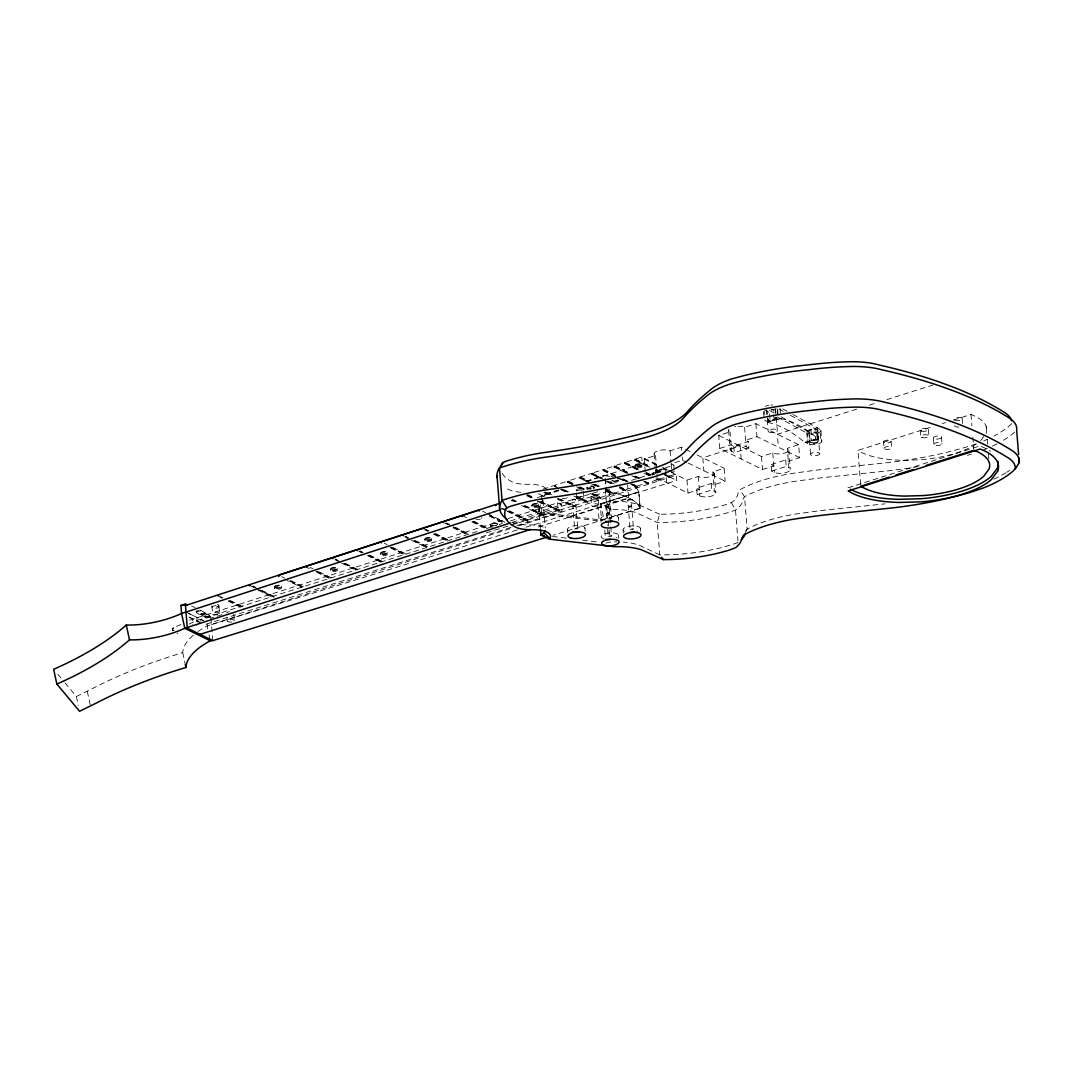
<?xml version="1.0" encoding="UTF-8"?>
<svg xmlns="http://www.w3.org/2000/svg" width="1073" height="1073" viewBox="0 0 1073 1073"><rect width="100%" height="100%" fill="white"/><g stroke="black" fill="none" stroke-linecap="round" stroke-linejoin="round"><path stroke-width="0.75" stroke-dasharray="5 3.75" d="M540.416 528.546L539.115 512.331L539.893 501.373M541.489 512.626L542.683 497.121M180.908 624.312C179.607 626.163 170.392 626.806 172.833 630.468M632.748 484.848A70.55 26.195 -4.6 0 1 638.69 491.957L639.991 508.173L601.51 520.043L539.115 512.331L541.007 501.44M541.275 499.884L542.093 495.216L560.643 489.328M574.659 528.922L577.797 528.627L574.659 528.922L572.325 499.79L573.787 499.066L575.45 499.495L577.797 528.627M608.19 536.259L611.516 535.95L608.19 536.259L607.278 524.912M630.092 529.297L633.499 528.989L630.092 529.297L627.745 500.098L629.341 499.307L631.152 499.777L633.499 528.989M883.548 441.875L883.615 441.499A3.796 1.408 -4.6 0 1 887.586 440.104A3.796 1.408 -4.6 0 1 891.1 441.177L891.556 448.031A3.796 1.408 -4.6 0 1 887.586 449.439A3.796 1.408 -4.6 0 1 884.072 448.366L883.548 441.875A3.796 1.408 -4.6 0 0 887.076 442.948A3.796 1.408 -4.6 0 0 891.033 441.553L891.1 441.177M884.072 448.366L884.139 447.991A3.796 1.408 -4.6 0 1 888.109 446.583A3.796 1.408 -4.6 0 1 891.623 447.656M933.389 437.918L933.456 437.516A4.091 1.516 -4.6 0 1 938.271 435.987L939.277 436.04A4.091 1.516 -4.6 0 1 941.544 437.154L941.987 444.048A4.091 1.516 -4.6 0 1 937.185 445.577L936.166 445.51A4.091 1.516 -4.6 0 1 933.912 444.396L933.389 437.918A4.091 1.516 -4.6 0 0 935.643 439.031L936.662 439.085A4.091 1.516 -4.6 0 0 941.464 437.556L941.544 437.154M933.912 444.396L933.979 443.994A4.091 1.516 -4.6 0 1 938.795 442.465L939.8 442.532A4.091 1.516 -4.6 0 1 942.067 443.645M173.732 627.759L172.257 629.864L173.424 630.683M575.45 499.495L572.325 499.79M606.755 518.433L605.843 507.06L608.257 506.295L609.182 506.751L611.516 535.95M609.142 506.912L605.843 507.06M631.152 499.777L627.745 500.098M212.816 640.608L210.871 616.653C205.466 610.296 200.021 618.035 195.715 611.597M539.115 512.331L541.463 501.668M976.081 443.94L968.503 446.368A191.691 71.194 -4.6 0 1 881.523 463.281L825.888 469.062A200.664 74.52 -4.6 0 0 809.444 471.047L797.896 472.63A92.519 34.363 -4.6 0 0 744.072 487.558L739.887 489.717L737.983 493.419A56.574 21.017 -4.6 0 1 732.068 502.218L726.823 504.297A91.42 33.947 -4.6 0 1 664.093 514.195L659.707 514.222L657.212 522.457L659.815 554.875A95.993 35.65 -4.6 0 0 738.09 542.522M201.228 614.963L205.721 613.206M543.971 496.517L546.157 492.95A21.205 7.873 -4.6 0 0 546.787 491.568M745.708 531.537L747.143 529.15L744.541 496.719L739.887 489.717M745.748 531.148L747.143 529.15A88.013 32.686 -4.6 0 1 801.853 513.149L808.063 512.331A196.386 72.937 -4.6 0 1 829.483 509.621L885.024 503.854M980.709 440.627L985.215 434.565M545.674 493.754L543.649 496.423L542.093 495.216L561.89 489.328M1011.598 423.62L1009.921 425.23A117.896 43.778 -4.6 0 1 993.987 436.04M196.292 612.375L200.812 610.336L196.399 611.784M573.894 505.557C570.514 507.851 579.568 505.531 573.921 505.611L560.643 499.119M573.545 505.705L572.915 506.376L574.498 506.657M65.024 682.871L76.384 696.471L92.895 688.356A267.7 116.286 -12.2 0 1 182.745 652.666A66.137 28.73 -12.2 0 1 194.146 634.519M189.532 620.167L506.483 519.064M189.089 624.124L196.265 620.677L480.02 530.585M607.103 512.961L606.446 513.726L608.565 513.967M608.579 513.94L609.625 513.082L607.506 512.84M629.033 505.96L628.362 506.738L629.636 507.073L631.595 506.107L628.309 506.416L630.079 507.073M608.968 513.846L609.612 513.109L607.922 512.8M630.924 506.885L631.581 506.134L629.864 505.826M542.884 489.194L554.365 485.465L557.343 486.927M573.358 484.191L567.362 481.241L555.076 485.237L555.157 486.27L559.623 488.47M572.66 484.258L568.154 482.045L568.073 480.999L579.782 477.19L588.447 481.469M587.803 481.562L580.587 477.995L580.493 476.962L591.679 473.327L601.859 478.343M605.574 480.583L592.47 474.132L592.39 473.086L603.08 469.612L616.264 476.104M615.607 476.184L603.884 470.417L603.804 469.384L614.038 466.044L627.303 472.576M628.107 473.394L614.829 466.849L614.749 465.816L624.566 462.624L637.912 469.196M638.717 470.001L625.358 463.429L625.277 462.383L634.706 459.324L649.621 466.661M649.742 467.198L635.511 460.129L635.417 459.083L641.734 457.031L656.716 464.408M554.365 485.465L554.446 486.498L555.157 486.27M567.362 481.241L567.443 482.273L568.154 482.045M579.782 477.19L579.863 478.236L580.587 477.995M591.679 473.327L591.76 474.36L592.47 474.132M603.08 469.612L603.174 470.645L603.884 470.417M614.038 466.044L614.118 467.09L614.829 466.849M624.566 462.624L624.647 463.657L625.358 463.429M634.706 459.324L634.787 460.357L635.511 460.129M585.764 481.536L604.85 475.299A70.55 26.195 -4.6 0 1 613.488 476.949M537.332 497.657L562.775 489.382M586.609 481.629L642.258 463.509L641.734 457.031M511.754 522.511L606.446 491.689A70.55 26.087 -4.7 0 1 626.096 496.745L629.18 498.113A70.55 26.087 -4.7 0 1 640.273 508.24L553.078 535.239M197.995 631.554A66.137 28.73 -12.2 0 1 207.089 625.975L510.748 528.466M518.702 525.904L676.285 475.299M645.275 472.013L644.243 459.043L655.549 455.448A8.758 3.246 -4.6 0 1 657.99 450.767A8.758 3.246 -4.6 0 1 670.089 450.834L681.409 447.24L684.266 448.648M771.152 464.582L785.691 459.968L788.36 461.283L799.68 457.688L798.634 444.718L787.327 448.313L788.883 467.761A8.758 3.246 -4.6 0 1 786.442 472.455A8.758 3.246 -4.6 0 1 774.344 472.388L771.675 471.074L771.152 464.582L773.821 465.897L762.514 469.491L719.795 448.46L718.749 435.49L730.069 431.896A8.758 3.246 -4.6 0 1 729.077 429.106M737.929 426.289A8.758 3.246 -4.6 0 1 744.608 427.282L755.915 423.687L798.634 444.718M585.898 481.308L604.85 475.299M195.729 611.382L198.679 610.443M671.524 468.66L671.135 463.804L682.441 460.21L686.733 462.315M719.795 448.46L731.102 444.866L733.771 446.18L748.324 441.566L748.847 448.045L734.294 452.658L731.625 451.344L730.069 431.896M799.68 457.688L756.961 436.657L745.655 440.252L748.324 441.566M200.557 614.199L204.983 612.75L205.587 613.608M674.193 469.974L673.804 465.119L659.265 469.733L659.654 474.601M508.079 518.554L557.571 502.848L561.434 504.739L561.957 511.231L515.67 525.931M856.697 409.148L777.335 434.23L778.381 447.2M869.385 405.138L877.325 402.63M886.848 399.625L932.866 385.073M559.502 503.8L600.84 490.669M201.308 614.614L204.769 616.881L209.181 615.486M204.769 616.881L209.543 615.996M205.064 617.364L209.892 615.969M486.404 528.56L492.789 526.535M499.186 524.509L502.379 523.49M510.359 520.955L561.434 504.739M210.871 616.653L206.459 618.061L205.292 617.471M671.416 472.522L674.327 471.597M513.404 523.53L558.094 509.34L561.957 511.231M206.003 624.245L514.074 526.427M570.756 516.247L628.63 497.872L627.584 484.902M538.405 526.937L629.18 498.113M671.282 472.361L686.948 480.087L698.255 476.492A8.758 3.246 -4.6 0 0 710.366 476.56A8.758 3.246 -4.6 0 0 712.807 471.865L724.114 468.284L725.16 481.241L713.853 484.835L711.184 483.521L696.632 488.148L697.155 494.626L699.824 495.941A8.758 3.246 -4.6 0 0 711.935 496.008A8.758 3.246 -4.6 0 0 714.363 491.327L712.807 471.865M718.749 435.49L761.468 456.521L772.775 452.927A8.758 3.246 -4.6 0 0 784.886 453.007A8.758 3.246 -4.6 0 0 787.327 448.313M656.676 477.619L687.994 493.044L699.301 489.462L696.632 488.148M697.155 494.626L711.694 490.012L714.363 491.327M771.675 471.074L786.214 466.447L788.883 467.761M860.667 484.553L857.917 450.392L932.786 426.625M942.335 423.58L945.528 422.574M953.495 420.039L971.011 414.486A68.484 25.43 -4.6 0 1 986.06 433.425M847.978 487.799L979.877 445.925A79.858 29.655 -4.6 0 1 990.392 451.304M221.977 614.681L210.992 618.088L197.472 611.436M486.27 532.825L492.333 530.947L492.413 531.98L493.057 530.719M494.613 530.236L508.669 525.877M510.963 525.166L527.205 520.137L527.286 521.183L527.929 519.922L504.94 508.602M527.929 519.922L543.314 515.147L543.407 516.193L544.051 514.919L523.745 504.927M544.051 514.919L558.644 510.399L558.725 511.445L559.368 510.185L541.798 501.52M559.368 510.185L573.21 505.893L573.29 506.925L573.934 505.665L587.092 501.587L587.186 502.62L587.91 502.405L587.83 501.359L577.408 496.236M587.83 501.359L600.344 497.483L600.437 498.516L601.162 498.301L601.081 497.255L593.584 493.567M601.081 497.255L613.018 493.567L613.099 494.599L613.823 494.371L613.743 493.339L606.513 489.771M613.743 493.339L625.143 489.811L625.224 490.844L625.948 490.616L625.867 489.583L620.046 486.713M625.867 489.583L636.772 486.203L636.852 487.236L637.59 487.008L637.496 485.975L634.572 484.527M637.496 485.975L647.931 482.743L648.012 483.775L648.749 483.561L648.669 482.515L658.674 479.416L658.755 480.449L659.399 479.188L669.016 476.211L669.096 477.257L669.82 477.029L669.74 475.996L663.771 473.045M669.74 475.996L676.178 473.998L676.701 480.476L525.998 527.192M211.515 624.58L518.018 529.66M600.209 503.827L638.69 491.957L600.209 503.827L601.51 520.043M771.339 410.154L777.617 408.303L783.277 411.402M764.432 419.905A7.632 2.83 -4.6 0 0 765.237 420.536L767.758 421.904L780.822 418.577A188.58 86.216 73.5 0 1 818.216 439.031L817.318 427.832L814.715 428.596M767.758 421.904L780.822 418.577M806.588 430.756L814.434 428.435M805.152 442.358L818.176 438.508L820.697 439.89A7.632 2.83 -4.6 0 1 818.122 443.981A7.632 2.83 -4.6 0 1 807.661 443.739L805.152 442.358L818.216 439.031M172.431 630.186L174.148 630.374M574.913 506.644L575.879 505.785L574.323 505.557M607.492 512.867L606.46 513.699L608.15 513.994M605.816 543.045L610 542.12A38.883 14.445 -4.6 0 1 616.827 541.905M200.624 610.993L200.141 610.202M552.582 536.473L567.55 538.311M582.518 540.162L599.163 542.214M191.624 606.097L195.219 607.586M188.7 613.407L196.828 617.391L197.352 623.869M203.401 620.596L200.691 619.282L201.08 624.137M189.693 617.471L192.402 618.786L192.925 625.277M200.329 622.662L196.265 620.677L196.667 625.546M731.625 451.344A8.758 3.246 -4.6 0 1 734.066 446.663A8.758 3.246 -4.6 0 1 746.178 446.73L748.847 448.045M685.687 449.359L691.401 452.162M697.115 454.979L724.114 468.284M688.155 463.026L725.16 481.241M671.135 463.804L673.804 465.119M662.698 467.359L667.191 469.572M668.694 470.309L676.178 473.998M644.243 459.043L657.052 465.36M662.738 468.163L669.86 471.664M635.417 459.083L650.345 466.433M656.314 469.37L662.282 472.321M655.59 469.598L660.069 471.812M666.025 474.749L669.016 476.211M655.737 470.148L660.23 472.361M661.719 473.099L676.701 480.476M634.787 460.357L649.702 467.707M655.67 470.645L658.661 472.107M664.616 475.044L669.096 477.257M646.711 472.71L650.976 474.816M625.277 462.383L640.112 469.692M646.053 472.616L650.506 474.803M646.804 473.569L649.782 475.031M646.134 473.649L650.587 475.849M656.515 478.773L659.479 480.235M624.647 463.657L637.992 470.229M643.934 473.153L649.862 476.077M655.791 479.001L658.755 480.449M614.749 465.816L628.013 472.348M635.39 475.983L639.816 478.156M634.666 476.211L639.092 478.384M644.98 481.294L647.931 482.743M633.995 476.291L638.422 478.478M644.323 481.375L648.749 483.561M614.118 467.09L630.334 475.071M631.809 475.795L637.697 478.706M643.599 481.603L648.012 483.775M603.804 469.384L615.526 475.151M622.85 478.759L628.711 481.643M622.125 478.987L626.525 481.147M632.373 484.044L636.772 486.203M621.468 479.081L625.867 481.241M631.729 484.124L637.59 487.008M603.174 470.645L617.82 477.861M619.282 478.585L625.143 481.469M630.991 484.352L636.852 487.236M592.39 473.086L602.583 478.102M609.853 481.697L614.225 483.843M607.68 481.2L613.501 484.071M619.322 486.941L625.143 489.811M607.036 481.294L612.857 484.164M620.127 487.746L625.948 490.616M591.76 474.36L600.491 478.665M606.312 481.522L612.133 484.392M619.403 487.974L625.224 490.844M580.493 476.962L589.171 481.227M594.952 484.084L600.732 486.927M594.227 484.312L600.008 487.155M605.789 489.999L613.018 493.567M593.597 484.406L597.929 486.538M606.594 490.817L613.823 494.371M579.863 478.236L589.976 483.212M591.424 483.923L597.205 486.766M605.869 491.045L613.099 494.599M568.073 480.999L574.082 483.963M580.077 486.914L586.073 489.865M579.353 487.142L583.86 489.355M592.846 493.795L600.344 497.483M578.655 487.209L583.162 489.436M592.162 493.862L601.162 498.301M567.443 482.273L574.94 485.962M576.442 486.699L582.438 489.664M589.935 493.352L600.437 498.516M564.009 489.637L569.964 492.561M563.285 489.865L567.751 492.064M576.684 496.464L587.092 501.587M561.112 489.208L567.067 492.131M576 496.531L587.91 502.405M554.446 486.498L558.912 488.698M560.401 489.436L567.832 493.097M573.787 496.034L587.186 502.62M547.364 492.574L551.79 494.76M545.164 492.078L551.066 494.988M558.456 498.623L573.21 505.893M544.494 492.158L550.395 495.069M557.786 498.704L574.015 506.697M543.77 492.386L548.209 494.573M557.061 498.932L573.29 506.925M527.165 494.318L534.488 497.926M527.916 495.27L532.302 497.429M541.087 501.762L558.644 510.399M527.245 495.35L533.107 498.234M540.416 501.842L559.449 511.217M526.535 495.592L532.382 498.476M538.244 501.346L558.725 511.445M512.143 499.213L516.489 501.346M512.867 500.152L515.778 501.587M524.469 505.866L543.314 515.147M515.12 501.668L511.513 500.474L514.41 501.909M523.825 505.96L544.132 515.965M521.652 505.477L543.407 516.193M508.535 510.949L527.205 520.137M502.151 508.226L506.469 510.346M507.905 511.056L528.01 520.955M501.44 508.454L505.745 510.574M507.18 511.284L527.286 521.183M482.662 511.231L485.64 512.706M487.129 513.431L505.007 522.243M489.395 515.134L504.283 522.471M490.2 515.939L503.599 522.538M489.476 516.167L502.875 522.766M462.128 515.483L466.54 517.655M473.904 521.29L488.631 528.546M473.193 521.518L487.907 528.774M472.522 521.599L485.774 528.131M471.798 521.827L485.05 528.359M446.502 522.953L449.413 524.389M455.234 527.245L468.338 533.697M445.791 523.181L451.612 526.052M453.061 526.763L467.613 533.925M445.134 523.275L448.045 524.697M453.866 527.567L468.418 534.743M453.141 527.795L467.694 534.971M435.504 533.549L449.882 540.631M426.155 529.539L429.039 530.947M434.78 533.777L449.144 540.859M425.525 529.633L428.395 531.055M434.149 533.885L447.079 540.255M424.814 529.874L427.684 531.283M433.425 534.113L446.355 540.484M415.171 540.51L428.57 547.109M405.527 536.339L408.505 537.801M414.446 540.738L427.845 547.337M404.829 536.406L407.807 537.881M413.762 540.805L427.161 547.418M405.607 537.372L410.074 539.571M411.563 540.309L426.437 547.646M384.228 543.233L387.165 544.682M393.04 547.565L406.238 554.07M390.854 547.082L405.514 554.298M390.183 547.163L404.856 554.392M390.934 548.115L405.594 555.345M369.555 555.063L384 562.185M360.166 551.026L363.05 552.447M368.83 555.291L381.827 561.702M359.522 551.12L362.406 552.541M368.187 555.385L382.632 562.507M358.811 551.348L361.695 552.769M367.476 555.626L381.908 562.735M345.251 563.312L358.704 569.937M335.554 559.113L338.545 560.589M344.527 563.54L357.98 570.165M334.87 559.181L337.861 560.656M343.843 563.607L357.296 570.232M335.648 560.16L340.128 562.359M341.616 563.097L356.571 570.46M310.03 567.376L312.967 568.824M318.842 571.721L332.067 578.226M316.669 571.225L331.342 578.454M315.985 571.305L330.685 578.548M306.476 567.201L309.413 568.65M316.75 572.258L331.423 579.487M290.89 580.627L305.309 587.722M281.542 576.603L284.425 578.025M290.179 580.869L303.136 587.239M289.536 580.962L302.506 587.347M284.506 579.058L301.781 587.575M252.933 585.992L255.911 587.454M261.866 590.391L275.278 596.99M252.222 586.22L258.164 589.157M259.653 589.882L274.54 597.218M250.049 585.563L254.516 587.763M256.004 588.5L273.87 597.299M258.258 590.19L273.146 597.527M230.145 600.491L244.698 607.653M229.421 600.719L243.96 607.881M220.059 596.521L222.956 597.943M228.777 600.813L241.868 607.264M219.335 596.749L222.245 598.171M228.053 601.041L244.054 608.914M185.991 611.999L204.004 620.878M189.076 617.109L199.578 622.286M787.113 411.308L779.923 407.378L780.54 415.01M792.867 414.46L819.826 429.213L820.697 439.89M790.358 415.264L817.237 429.978L818.095 440.654L815.614 439.796M774.022 412.944L769.341 410.382L770.199 421.059M781.104 416.807L809.404 432.285L810.263 442.975L807.781 442.116M764.378 409.846L770.226 413.051M777.549 417.048L806.802 433.063A7.632 2.83 -4.6 0 0 817.264 433.291A7.632 2.83 -4.6 0 0 819.826 429.213M775.672 417.451L778.233 419.342M200.812 610.336L204.983 612.79M918.18 466.607A196.265 72.884 -4.6 0 1 882.422 471.436L826.867 477.203A196.386 72.937 -4.6 0 0 805.461 479.899L799.237 480.731A88.013 32.686 -4.6 0 0 744.541 496.719L743.133 498.73A61.148 22.707 -4.6 0 1 735.488 510.104A95.993 35.65 -4.6 0 1 657.212 522.457L637.241 513.082A38.883 14.445 -4.6 0 0 610.819 509.541L601.001 503.934L603.992 520.351M173.061 628.148L173.799 628.59M659.707 514.222L637.764 504.39A43.456 16.135 -4.6 0 0 610.752 501.332L608.901 501.413L610.819 509.541L604.247 502.902M659.815 554.875L639.843 545.5A38.883 14.445 -4.6 0 0 623.413 542.147M57.781 674.206L63.991 681.637M606.58 502.151L610.819 509.541M731.424 502.714L735.488 510.104L737.969 540.899M207.733 628.939L206.713 621.227M209.007 634.854L210.295 640.782M182.745 652.666L185.307 664.509M87.289 691.374L90.494 706.168M76.384 696.471L78.316 705.35M986.167 426.316L986.691 432.821M987.214 439.326L987.603 444.209M988.394 453.973L988.783 458.855M971.011 414.486L971.923 425.874M972.849 437.261L973.761 448.648M962.199 418.658L962.588 423.527M928.386 429.401L928.91 435.893M920.232 430.166L920.755 436.644M820.925 430.541L821.797 441.231M817.894 430.783A4.6 1.703 -4.6 0 1 811.108 432.781A4.6 1.703 -4.6 0 1 810.947 429.83A4.6 1.703 -4.6 0 1 817.894 430.783L819.745 453.678A4.6 1.703 -4.6 0 1 812.958 455.69A4.6 1.703 -4.6 0 1 812.784 452.739A4.6 1.703 -4.6 0 1 819.745 453.678M816.633 432.084L817.492 442.773M814.863 428.677L815.721 439.353M810.947 429.83L811.805 440.52A4.6 1.703 -4.6 0 0 811.966 443.471A4.6 1.703 -4.6 0 0 818.766 441.459A4.6 1.703 -4.6 0 0 811.805 440.52M808.734 431.48L810.584 454.389M807.03 430.997L807.889 441.674M806.802 433.063L807.661 443.739M788.762 449.815L790.332 469.263M785.691 459.968L786.214 466.447M777.643 409.054L778.14 415.157M777.308 409.591L777.791 415.694M775.591 409.095L777.308 430.461A4.6 1.703 -4.6 0 1 770.521 432.473A4.6 1.703 -4.6 0 1 770.36 429.522A4.6 1.703 -4.6 0 1 777.308 430.461M775.055 409.819L775.296 412.864M774.129 419.905L773.257 409.215A4.6 1.703 -4.6 0 1 770.991 409.631M770.387 421.662L767.825 419.771L767.088 410.61M772.775 452.927L774.344 472.388M766.43 409.806L767.047 417.437M767.235 419.825L768.147 431.172M764.499 411.375L764.741 414.419M763.52 411.563L764.137 419.194M761.468 456.521L762.514 469.491M755.915 423.687L756.961 436.657M744.608 427.282L746.178 446.73M741.148 458.976L740.115 446.006L702.828 457.795L703.861 470.765M733.771 446.18L734.294 452.658M728.621 430.394L730.19 449.842M714.242 473.367L715.812 492.815M711.184 483.521L711.694 490.012M698.255 476.492L699.824 495.941M686.948 480.087L687.994 493.044M681.409 447.24L681.663 450.486M682.187 456.964L682.441 460.21M670.089 450.834L671.001 462.181M666.641 482.528L665.595 469.558L627.329 481.656L624.513 480.396A70.55 26.195 -4.6 0 0 617.444 477.968M655.549 455.448L656.596 468.418M656.716 470.041L657.119 474.91M654.101 453.959L655.281 468.539M655.415 470.162L655.67 473.408A8.758 3.246 -4.6 0 1 668.264 469.411M652.21 473.756L652.344 475.312M642.003 464.797A3.501 1.301 -4.6 0 1 636.785 466.299A3.501 1.301 -4.6 0 1 636.745 464.046A3.501 1.301 -4.6 0 1 642.003 464.797L642.137 466.353A3.501 1.301 -4.6 0 1 636.906 467.855A3.501 1.301 -4.6 0 1 636.879 465.602A3.501 1.301 -4.6 0 1 642.137 466.353M640.273 508.24L638.958 492.212A70.55 26.087 -4.7 0 0 630.616 483.561M640.514 528.332L640.769 531.578M635.028 465.293L635.149 466.849M623.078 529.955L623.333 533.201M618.061 479.899L618.142 480.932M618.276 517.387L618.531 520.62M618.571 535.306L618.826 538.539M609.129 488.886L611.476 518.018M605.4 478.866L605.923 485.278M606.044 486.887L606.446 491.689M605.118 478.531L605.628 485.023M608.311 521.049L609.612 537.265M605.306 489.234L607.64 518.366M604.77 530.075L605.427 538.177M600.84 518.997L601.095 522.243M597.916 497.04A3.501 1.301 -4.6 0 1 592.672 498.529A3.501 1.301 -4.6 0 1 592.685 496.263A3.501 1.301 -4.6 0 1 597.916 497.04L598.56 504.846A3.501 1.301 -4.7 0 1 593.315 506.335A3.501 1.301 -4.7 0 1 593.329 504.082A3.501 1.301 -4.7 0 1 598.56 504.846M597.849 504.94L599.15 520.968L538.794 513.712L537.747 500.89M593.986 487.021L594.107 488.577M590.928 497.51L591.572 505.329M586.998 487.491L587.119 489.047M583.336 491.166L583.873 497.657A3.501 1.301 -4.7 0 1 578.615 499.146A3.501 1.301 -4.7 0 1 578.642 496.893A3.501 1.301 -4.7 0 1 583.873 497.657M584.946 527.97L585.201 531.202M576.483 493.272L576.885 498.14M567.51 529.579L567.765 532.825M557.571 502.848L558.094 509.34M543.032 500.407L545.245 527.956M538.807 504.538A3.501 1.301 -4.6 0 1 533.563 506.027A3.501 1.301 -4.6 0 1 533.576 503.76A3.501 1.301 -4.6 0 1 538.807 504.538L538.941 506.094A3.501 1.301 -4.6 0 1 533.697 507.583A3.501 1.301 -4.6 0 1 533.71 505.316A3.501 1.301 -4.6 0 1 538.941 506.094M531.832 505.007L531.953 506.563M497.429 524.026L497.47 524.536A3.501 1.301 -4.6 0 0 494.21 523.463A3.501 1.301 -4.6 0 0 490.509 524.845A3.501 1.301 -4.6 0 0 493.285 526.105M490.441 524.496L490.562 526.052M431.762 538.525A3.501 1.301 -4.6 0 1 426.504 540.014A3.501 1.301 -4.6 0 1 426.518 537.747A3.501 1.301 -4.6 0 1 431.762 538.525L431.882 540.081A3.501 1.301 -4.6 0 1 426.638 541.57A3.501 1.301 -4.6 0 1 426.652 539.303A3.501 1.301 -4.6 0 1 431.882 540.081M424.774 539.008L424.895 540.564M387.34 552.622A3.501 1.301 -4.6 0 1 382.095 554.111A3.501 1.301 -4.6 0 1 382.109 551.857A3.501 1.301 -4.6 0 1 387.34 552.622L387.46 554.178A3.501 1.301 -4.6 0 1 382.216 555.666A3.501 1.301 -4.6 0 1 382.229 553.413A3.501 1.301 -4.6 0 1 387.46 554.178M380.352 553.105L380.472 554.661M337.405 568.489A3.501 1.301 -4.6 0 1 332.161 569.978A3.501 1.301 -4.6 0 1 332.174 567.711A3.501 1.301 -4.6 0 1 337.405 568.489L337.526 570.045A3.501 1.301 -4.6 0 1 332.281 571.533A3.501 1.301 -4.6 0 1 332.295 569.267A3.501 1.301 -4.6 0 1 337.526 570.045M330.417 568.958L330.538 570.514M281.341 586.287L281.461 587.843A3.501 1.301 -4.6 0 1 276.217 589.332A3.501 1.301 -4.6 0 1 276.23 587.065A3.501 1.301 -4.6 0 1 281.461 587.843M274.353 586.757L274.473 588.312M233.699 614.024L234.236 620.516M226.98 617.753L227.248 620.999M218.905 605.48L218.999 606.781A3.501 1.301 -4.6 0 1 213.755 608.257A3.501 1.301 -4.6 0 1 213.768 606.004A3.501 1.301 -4.6 0 1 218.999 606.781M219.013 606.835L219.536 613.327A3.501 1.301 -4.7 0 1 214.292 614.816A3.501 1.301 -4.7 0 1 214.305 612.562A3.501 1.301 -4.7 0 1 219.536 613.327M211.918 605.95L212.561 613.81M274.943 585.992A3.501 1.301 -4.6 0 1 280.871 585.67A3.501 1.301 -4.6 0 1 278.068 587.816A3.501 1.301 -4.6 0 1 274.621 586.247M496.397 525.019A3.501 1.301 -4.6 0 1 490.696 524.979A3.501 1.301 -4.6 0 1 493.942 522.953A3.501 1.301 -4.6 0 1 497.161 524.536M617.431 480.141A3.501 1.301 -4.6 0 1 611.623 480.543M654.369 474.816A3.501 1.301 -4.6 0 1 653.014 472.871A3.501 1.301 -4.6 0 1 658.621 472.589M481.817 517.602A3.501 1.301 -4.6 0 1 481.603 518.38M480.315 519.05A3.501 1.301 -4.6 0 1 475.902 519.184M492.708 527.111A3.501 1.301 -4.6 0 1 490.978 525.408A3.501 1.301 -4.6 0 1 496.008 524.603M591.156 488.483A3.501 1.301 -4.6 0 1 587.065 487.236A3.501 1.301 -4.6 0 1 592.43 486.042A3.501 1.301 -4.6 0 1 592.417 488.202M567.241 497.684A3.501 1.301 -4.6 0 1 563.647 498.476A3.501 1.301 -4.6 0 1 560.911 497.644M587.387 489.529A3.501 1.301 -4.6 0 1 589.614 487.625A3.501 1.301 -4.6 0 1 594.04 488.322M617.565 480.248A3.501 1.301 -4.6 0 1 615.661 482.354A3.501 1.301 -4.6 0 1 611.167 481.415M611.758 480.65A3.501 1.301 -4.6 0 1 612.723 480.221M652.612 474.803A3.501 1.301 -4.6 0 1 654.503 473.958M496.437 525.529A3.501 1.301 -4.6 0 1 495.914 525.73M591.21 489.006A3.501 1.301 -4.6 0 1 587.038 487.92A3.501 1.301 -4.6 0 1 591.666 486.458A3.501 1.301 -4.6 0 1 593.436 488.295M617.994 480.154A3.501 1.301 -4.6 0 1 615.245 481.375A3.501 1.301 -4.6 0 1 611.664 481.066M652.518 474.762A3.501 1.301 -4.6 0 1 654.114 473.005A3.501 1.301 -4.6 0 1 658.661 473.113M217.35 604.501A3.501 1.301 -4.6 0 1 217.336 606.674A3.501 1.301 -4.6 0 1 211.985 606.205M226.738 612.924A3.474 1.288 -4.6 0 1 229.461 611.731M582.183 490.79A3.501 1.301 -4.6 0 1 581.66 490.991M576.818 490.965A3.501 1.301 -4.6 0 1 578.401 488.926A3.501 1.301 -4.6 0 1 583.149 489.556M576.925 490.804A3.501 1.301 -4.6 0 1 582.304 490.24M605.132 475.661A70.55 26.087 -4.7 0 1 609.558 476.412M617.713 478.317A70.55 26.087 -4.7 0 1 624.794 480.717M177.89 633.177A3.501 1.301 -4.7 0 1 177.072 633.378M608.284 489.583A1.918 0.711 -4.7 0 1 606.366 489.757M232.063 621.871A3.501 1.301 -4.7 0 1 227.275 621.173A3.501 1.301 -4.7 0 1 231.205 619.443A3.501 1.301 -4.7 0 1 233.968 621.026M604.086 538.954A8.758 3.246 -4.6 0 1 603.308 534.408A8.758 3.246 -4.6 0 1 615.634 533.268A8.758 3.246 -4.6 0 1 616.412 537.814M624.526 531.457A8.758 3.246 -4.6 0 1 626.954 526.763A8.758 3.246 -4.6 0 1 639.065 526.83A8.758 3.246 -4.6 0 1 636.624 531.524M606.151 491.501A70.55 26.195 -4.6 0 1 625.814 496.611L628.899 497.993A70.55 26.195 -4.6 0 1 639.991 508.173M512.492 522.524A29.038 10.784 -4.6 0 0 530.894 524.938A16.618 6.17 -4.6 0 1 544.91 528.573M1009.814 470.296A122.47 45.482 -4.6 0 1 1006.957 472.16M1005.951 472.764A122.47 45.482 -4.6 0 1 993.665 479.215M1014.602 432.124A122.47 45.482 -4.6 0 1 1001.297 441.566M996.938 443.94A122.47 45.482 -4.6 0 1 991.063 446.797M987.308 448.447A122.47 45.482 -4.6 0 1 983.405 450.056M971.467 454.12A196.265 72.884 -4.6 0 1 967.43 455.328M546.211 488.939A21.205 7.873 -4.6 0 0 531.859 484.339L526.709 484.325A24.478 9.094 -4.6 0 1 513.927 482.649L510.493 481.012A71.019 26.369 -4.6 0 1 502.043 472.831M538.217 493.687A16.618 6.17 -4.6 0 1 542.308 496.155M520.794 492.306A29.038 10.784 -4.6 0 1 509.876 490.106A75.593 28.072 -4.6 0 1 504.565 487.035M602.288 520.499A8.758 3.246 -4.6 0 1 609.008 514.973A8.758 3.246 -4.6 0 1 617.377 519.104M568.958 531.081A8.758 3.246 -4.6 0 1 570.769 526.602A8.758 3.246 -4.6 0 1 582.545 526.092A8.758 3.246 -4.6 0 1 582.773 530.478M976.175 444.074A68.484 25.43 -4.6 0 1 920.366 459.781L901.454 460.29A68.484 25.43 -4.6 0 1 857.917 450.392M958.927 427.014A4.077 1.516 -4.6 0 1 957.867 427.067L956.861 427.014A4.077 1.516 -4.6 0 1 955.024 425.096M954.755 420.12A4.077 1.516 -4.6 0 0 956.338 420.522L957.344 420.589A4.077 1.516 -4.6 0 0 961.985 419.261A4.077 1.516 -4.6 0 0 959.946 417.558L958.94 417.491A4.077 1.516 -4.6 0 0 954.299 419.784M987.254 439.353A117.896 43.778 -4.6 0 1 983.646 440.949M734.549 426.692A8.758 3.246 -4.6 0 1 735.649 426.504M776.087 417.075A4.6 1.703 -4.6 0 1 772.962 419.409A4.6 1.703 -4.6 0 1 767.289 418.631M765.398 406.332A7.632 2.83 -4.6 0 1 768.764 405.339M770.722 405.084A7.632 2.83 -4.6 0 1 772.708 405.031M767.799 422.427A188.58 86.216 73.5 0 1 805.193 442.881M774.921 417.156A4.6 1.703 -4.6 0 1 773.593 420.039A4.6 1.703 -4.6 0 1 767.168 418.966M276.137 588.286A3.501 1.301 -4.6 0 0 281.381 586.797A3.501 1.301 -4.6 0 0 276.15 586.032A3.501 1.301 -4.6 0 0 276.137 588.286M332.201 570.487A3.501 1.301 -4.6 0 0 337.445 568.998A3.501 1.301 -4.6 0 0 332.214 568.234A3.501 1.301 -4.6 0 0 332.201 570.487M382.136 554.634A3.501 1.301 -4.6 0 0 387.38 553.145A3.501 1.301 -4.6 0 0 382.149 552.38A3.501 1.301 -4.6 0 0 382.136 554.634M533.603 506.536A3.501 1.301 -4.6 0 0 538.847 505.048A3.501 1.301 -4.6 0 0 533.616 504.283A3.501 1.301 -4.6 0 0 533.603 506.536M636.826 466.822A3.501 1.301 -4.6 0 0 642.056 465.32A3.501 1.301 -4.6 0 0 636.799 464.569A3.501 1.301 -4.6 0 0 636.826 466.822M426.544 540.537A3.501 1.301 -4.6 0 0 431.802 539.048A3.501 1.301 -4.6 0 0 426.558 538.27A3.501 1.301 -4.6 0 0 426.544 540.537M592.765 499.83A3.501 1.301 -4.6 0 0 598.023 498.341A3.501 1.301 -4.6 0 0 592.779 497.564A3.501 1.301 -4.6 0 0 592.765 499.83M606.46 496.128A1.918 0.711 -4.6 0 0 609.612 495.511A1.918 0.711 -4.6 0 0 607.117 494.868A1.918 0.711 -4.6 0 0 606.46 496.128M608.284 518.822A1.918 0.711 -4.6 0 0 611.436 518.205A1.918 0.711 -4.6 0 0 608.941 517.562A1.918 0.711 -4.6 0 0 608.284 518.822M922.123 437.596A4.104 1.529 -4.6 0 0 928.842 436.295A4.104 1.529 -4.6 0 0 923.531 434.914A4.104 1.529 -4.6 0 0 922.123 437.596M921.6 431.118A4.104 1.529 -4.6 0 0 928.319 429.804A4.104 1.529 -4.6 0 0 923.008 428.422A4.104 1.529 -4.6 0 0 921.6 431.118M811.912 442.72A4.6 1.703 -4.6 0 0 818.699 440.708A4.6 1.703 -4.6 0 0 811.738 439.769A4.6 1.703 -4.6 0 0 811.912 442.72"/><path stroke-width="1.5" d="M549.336 539.142L614.4 546.72A43.456 16.135 -4.6 0 1 641.413 549.765L663.355 559.61L667.755 559.583A91.42 33.947 -4.6 0 0 730.472 549.684L735.729 547.606A56.574 21.017 -4.6 0 0 741.644 538.807L743.535 535.105L747.72 532.932A92.519 34.363 -4.6 0 1 801.544 518.018L813.093 516.435A200.664 74.52 -4.6 0 1 829.536 514.45L885.171 508.669A191.691 71.194 -4.6 0 0 972.151 491.756L983.539 487.88A117.896 43.778 -4.6 0 0 1013.569 470.618L1015.313 468.257A60.973 22.64 -4.6 0 0 1008.218 457.903A478.947 177.863 -4.6 0 0 953.24 431.145L942.496 427.228A479.51 178.078 -4.6 0 0 882.516 410.302L879.243 409.47A52.201 19.394 -4.6 0 0 853.169 407.15L848.904 407.297A139.289 51.732 -4.6 0 0 816.392 409.765L801.759 411.361A182.37 67.733 -4.6 0 0 747.505 421.032L735.354 424.304A63.857 23.713 -4.6 0 0 715.409 434.203A423.634 157.329 -4.6 0 0 690.999 457.111L689.027 459.177A87.476 32.485 -4.6 0 1 647.77 478.545A368.334 136.781 -4.6 0 1 550.422 497.564A109.473 40.653 -4.6 0 0 508.669 506.925L505.906 508.897A71.019 26.369 -4.6 0 0 514.141 526.4L517.575 528.037A24.478 9.094 -4.6 0 0 530.357 529.713L535.507 529.727A21.205 7.873 -4.6 0 1 549.805 538.338L549.336 539.142L540.94 535.025L540.551 530.169M546.694 537.211L212.816 640.608L210.295 640.782L184.784 628.295L181.578 613.488L180.935 605.494L185.347 604.086L186.715 605.32L187.426 604.676M1010.766 418.846A60.973 22.64 -4.6 0 0 1004.569 412.515A478.947 177.863 -4.6 0 0 949.592 385.757L938.835 381.84A479.51 178.078 -4.6 0 0 878.867 364.927L875.595 364.082A52.201 19.394 -4.6 0 0 849.521 361.762L845.256 361.909A139.289 51.732 -4.6 0 0 812.73 364.377L798.111 365.973A182.37 67.733 -4.6 0 0 743.857 375.644L731.692 378.917A63.857 23.713 -4.6 0 0 711.761 388.815A423.634 157.329 -4.6 0 0 687.35 411.724L685.379 413.789A87.476 32.485 -4.6 0 1 644.122 433.157A368.334 136.781 -4.6 0 1 546.774 452.176A109.473 40.653 -4.6 0 0 505.021 461.538L502.258 463.509A71.019 26.369 -4.6 0 0 501.507 465.414M503.009 462.208L499.468 467.976A75.593 28.072 -4.6 0 0 497.362 477.995M1015.246 469.008L1019.256 462.584L1018.867 457.715M545.366 530.639A16.618 6.17 -4.6 0 1 543.904 532.771L540.94 535.025L544.266 535.44M185.468 605.521L217.792 594.992L217.873 596.025L218.597 595.797L218.516 594.764L249.244 584.758L249.325 585.791L250.049 585.563L249.955 584.53L278.645 575.182L278.739 576.228M278.725 576.214L279.369 574.954L306.368 566.155L306.476 567.201L307.093 565.927L332.55 557.638L332.657 558.684L333.287 557.41L357.255 549.591L357.363 550.637L357.993 549.376L380.553 541.999L381.371 542.831L381.264 541.771L402.509 534.85L403.341 535.682L403.26 534.636L423.245 528.104L424.09 528.922L423.996 527.889L442.841 521.733L443.672 522.551L443.592 521.518L461.39 515.711L462.208 516.515L462.128 515.483L478.974 509.997L479.054 511.043L479.685 509.769L495.619 504.592L495.699 505.624L496.33 504.35L499.347 503.371M333.287 557.41L357.282 549.604M357.993 549.376L380.58 542.026M381.291 541.785L402.549 534.877M403.26 534.636L423.285 528.117M423.996 527.889L442.881 521.746M443.592 521.518L461.403 515.711M500.903 509.581L185.991 612.093L187.306 628.121L212.816 640.608M510.171 523.02L184.784 628.295A60.665 26.356 -12.2 0 1 129.498 639.857A217.739 94.585 -12.2 0 1 56.856 684.064L79.59 711.265L96.101 703.164A267.7 116.286 -12.2 0 1 185.951 667.473A66.137 28.73 -12.2 0 1 210.295 640.782M279.369 574.954L306.382 566.168M307.093 565.927L332.576 557.652M462.101 515.483L478.974 509.997M186.38 604.367L180.935 605.494M200.061 634.358L530.424 529.472M889.463 477.083L860.801 486.19A68.484 25.43 -4.6 0 0 904.338 496.088L923.249 495.578A68.484 25.43 -4.6 0 0 983.579 476.412L988.944 469.223A68.484 25.43 -4.6 0 0 973.895 450.271L926.106 465.441M895.834 475.057L913.364 469.491M543.904 532.771L549.805 538.338M661.585 557.249L663.355 559.61M506.657 507.596L502.07 500.394L499.468 467.976A113.953 42.316 -4.6 0 1 546.385 457.058A363.801 135.104 -4.6 0 0 642.553 438.28A82.943 30.809 -4.6 0 0 683.595 417.92A428.006 158.952 -4.6 0 1 708.247 394.784A68.377 25.39 -4.6 0 1 732.068 383.41A186.943 69.423 -4.6 0 1 809.619 369.595A143.728 53.368 -4.6 0 1 846.181 366.671A56.775 21.084 -4.6 0 1 882.328 369.903A483.547 179.58 -4.6 0 1 942.751 386.964L953.615 390.907A483.547 179.58 -4.6 0 1 1009.116 417.92A65.533 24.344 -4.6 0 1 1016.654 430.166L1018.599 454.483M185.307 664.509L185.951 667.473M185.347 604.086L185.991 611.999L181.578 613.488A60.665 26.356 -12.2 0 1 126.292 625.049L129.498 639.857M56.856 684.064L53.65 669.27A217.739 94.585 -12.2 0 0 126.292 625.049M497.027 476.023L499.642 508.441M610.403 539.33A8.758 3.246 -4.6 0 1 605.977 539.303M634.586 532.047A8.758 3.246 -4.6 0 1 630.066 532.463M507.167 519.453A75.593 28.072 -4.6 0 1 502.07 500.394A113.953 42.316 -4.6 0 1 549 489.476A363.801 135.104 -4.6 0 0 645.155 470.698A82.943 30.809 -4.6 0 0 686.197 450.338A428.006 158.952 -4.6 0 1 710.863 427.202A68.377 25.39 -4.6 0 1 734.683 415.828A186.943 69.423 -4.6 0 1 812.234 402.013A143.728 53.368 -4.6 0 1 848.783 399.102A56.775 21.084 -4.6 0 1 884.943 402.321A483.547 179.58 -4.6 0 1 945.367 419.382L956.231 423.325A483.547 179.58 -4.6 0 1 1011.718 450.338A65.533 24.344 -4.6 0 1 1019.256 462.584M745.494 533.053A61.148 22.707 -4.6 0 1 741.349 539.732M612.348 521.089A8.758 3.246 -4.6 0 1 605.668 521.384M579.018 531.672A8.758 3.246 -4.6 0 1 572.338 531.967M850.393 489.234A79.858 29.655 -4.6 0 0 898.758 499.347L920.808 498.757A79.858 29.655 -4.6 0 0 991.17 476.412L997.421 468.016A79.858 29.655 -4.6 0 0 998.011 461.336M1011.182 419.838A60.973 22.64 -4.6 0 1 1011.463 420.831M997.675 471.127L991.425 479.524A79.858 29.655 -4.6 0 1 921.063 501.856L899 502.459A79.858 29.655 -4.6 0 1 848.233 490.911L980.118 449.037A79.858 29.655 -4.6 0 1 997.675 471.127M604.609 545.446A8.758 3.246 -4.6 0 0 618.933 542.643A8.758 3.246 -4.6 0 0 607.586 539.692A8.758 3.246 -4.6 0 0 604.609 545.446M626.538 538.472A8.758 3.246 -4.6 0 0 640.876 535.682A8.758 3.246 -4.6 0 0 629.529 532.731A8.758 3.246 -4.6 0 0 626.538 538.472M570.97 538.11A8.758 3.246 -4.6 0 0 585.308 535.306A8.758 3.246 -4.6 0 0 573.961 532.356A8.758 3.246 -4.6 0 0 570.97 538.11M604.3 527.527A8.758 3.246 -4.6 0 0 618.638 524.724A8.758 3.246 -4.6 0 0 607.291 521.773A8.758 3.246 -4.6 0 0 604.3 527.527"/></g></svg>
